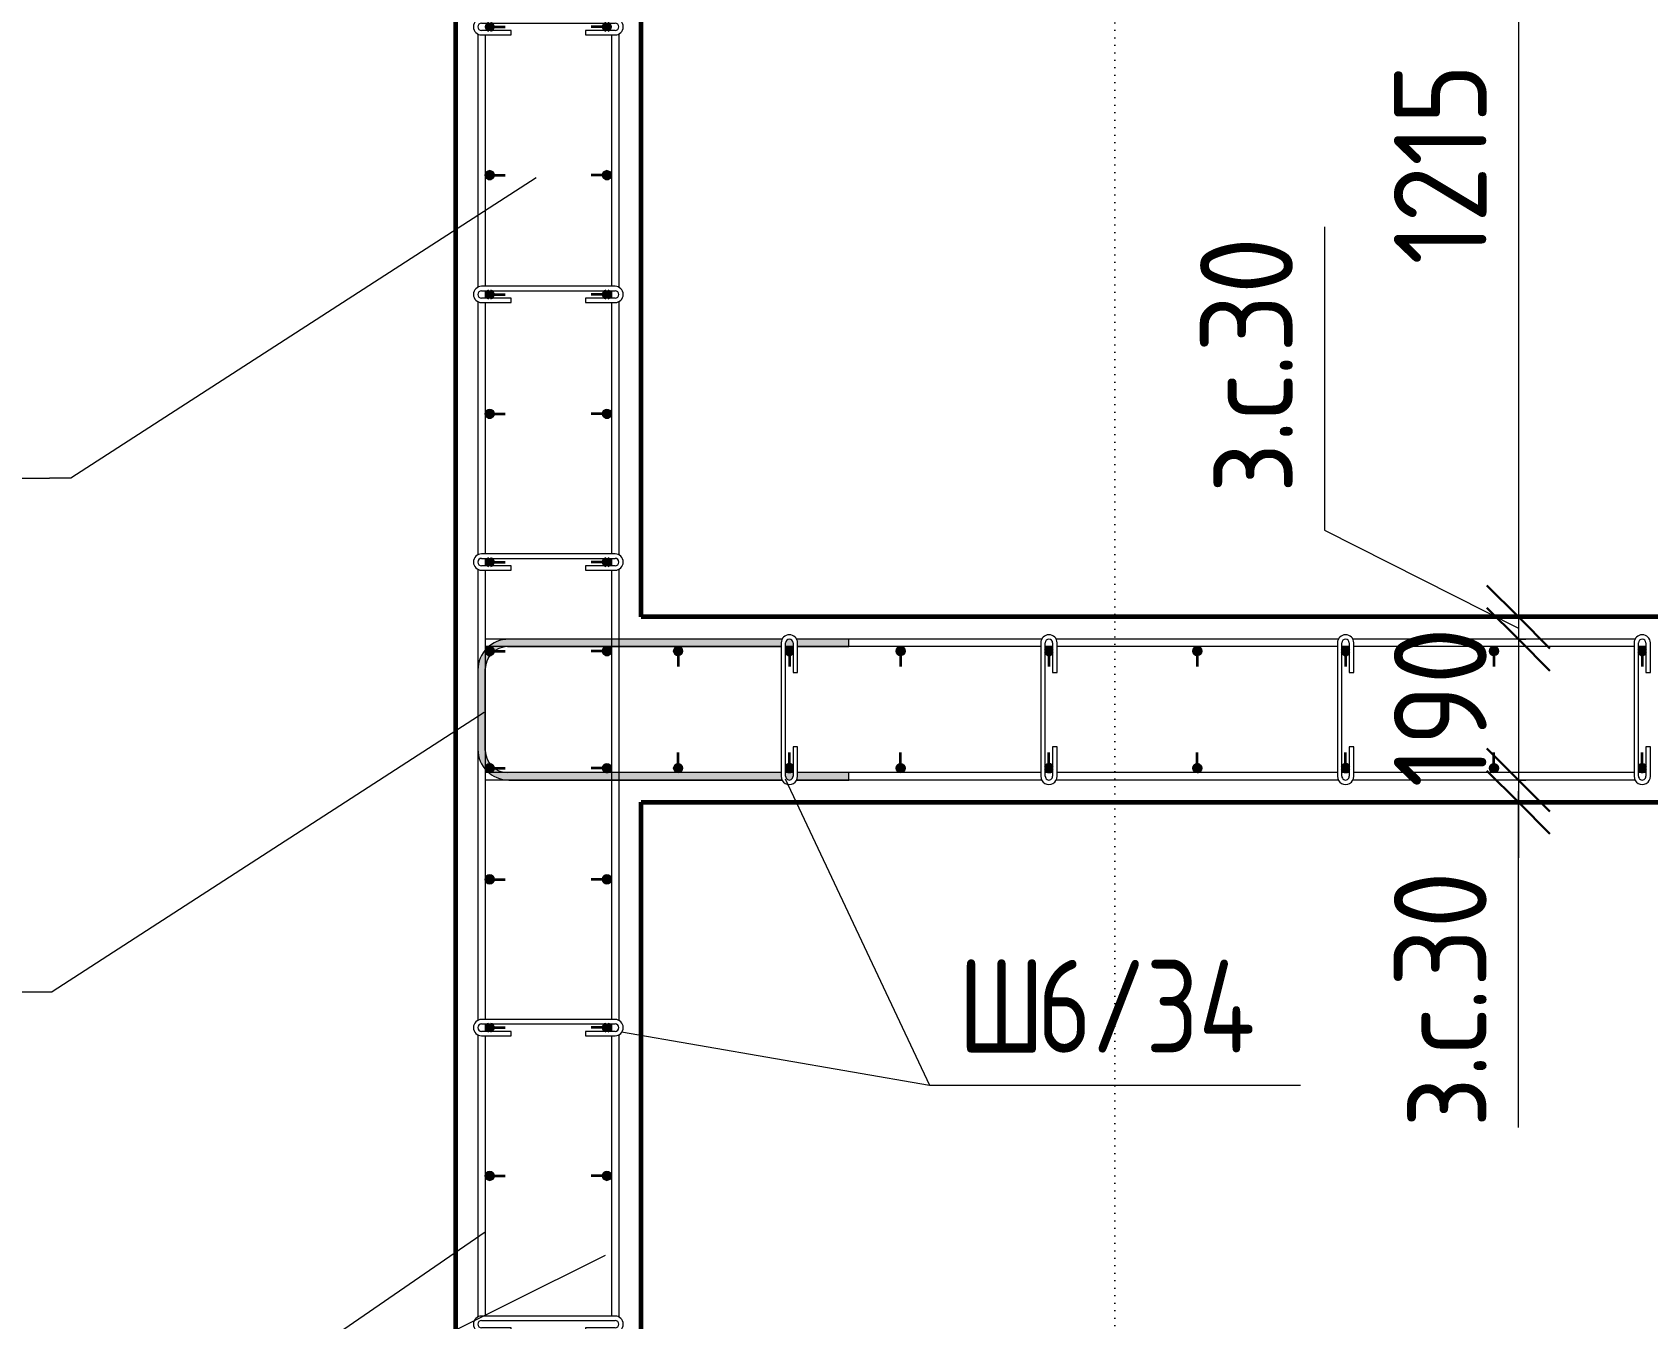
# Model space of a CAD drawing. Header units: millimetres. Extents: x 56549 to 83419, y -3049 to 32998.
# Drawn here: x 77504 to 79682, y 28983 to 30719 of the extents above; entities that cross this region are included whole.
import ezdxf

# ---------------------------------------------------------------- set-up
doc = ezdxf.new("R2010")
doc.units = ezdxf.units.MM
doc.linetypes.add('04 Пунктир 10мм', pattern=[10, 0, -10])
for name, color, linetype, lineweight in [('AA_Dim', 7, 'Continuous', 9), ('AA_Dim-50', 7, 'Continuous', 9), ('AA_Linii', 7, 'Continuous', 9), ('AA_Oformlenie', 7, 'Continuous', 9), ('AA_Razrez', 7, 'Continuous', 9), ('AA_Vinoska', 7, 'Continuous', 9), ('AF_Stena_Опалубка', 253, 'Continuous', 20), ('KR_Armatura', 7, 'Continuous', 20), ('KR_Armatura_Tonkie', 7, 'Continuous', 20), ('KR_Fundament', 7, 'Continuous', 20)]:
    doc.layers.add(name, color=color, linetype=linetype, lineweight=lineweight)
doc.styles.add('GOST Common_1', font='GOST_Common.ttf', dxfattribs={"width": 0.85, "height": 125})
doc.styles.add('ISOCPEUR_2', font='isocpeur.TTF', dxfattribs={"width": 0.9, "height": 125})
doc.dimstyles.new('00_Точн_3_знака__прозр_', dxfattribs={"dimscale": 304.8, "dimtxt": 125.344371, "dimasz": 0.278871, "dimexe": 0.246063, "dimexo": 0.164042, "dimgap": 0.016404, "dimtad": 1, "dimdec": 3, "dimrnd": 0.001, "dimdsep": 46, "dimtxsty": 'ISOCPEUR_2', "dimblk1": 'OBLIQUE', "dimblk2": 'OBLIQUE', "dimsah": 1, "dimcen": 0.09, "dimdle": 0.246063, "dimazin": 0, "dimtfac": 1, "dimtdec": 4, "dimtix": 1, "dimtmove": 0, "dimatfit": 3, "dimfxl": 1, "dimtvp": 1, "dimtolj": 1, "dimtzin": 0, "dimlwd": 18, "dimlwe": 18, "dimarcsym": 2})
doc.dimstyles.new('00_Точн_3_знака__прозр__1', dxfattribs={"dimscale": 304.8, "dimtxt": 125.344371, "dimasz": 0.278871, "dimexe": 0.246063, "dimexo": 0.164042, "dimgap": 0.016404, "dimtad": 1, "dimdec": 3, "dimrnd": 0.001, "dimdsep": 46, "dimtxsty": 'ISOCPEUR_2', "dimblk1": 'OBLIQUE', "dimblk2": 'OBLIQUE', "dimsah": 1, "dimcen": 0.09, "dimdle": 0.246063, "dimazin": 0, "dimtfac": 1, "dimtdec": 4, "dimtix": 1, "dimtmove": 1, "dimatfit": 3, "dimfxl": 1, "dimtvp": 1, "dimtolj": 1, "dimtzin": 0, "dimlwd": 18, "dimlwe": 18, "dimarcsym": 2})

# ---------------------------------------------------------------- blocks, each defined once
blk = doc.blocks.new('351_Ряд стержней П переменный шаг _НесАрм_РабПлоск_ - Тип 1-3766116-Схема армирования вертикальных конструкций входной группы в осях 18-20_Н-А_1')
at = {"layer": 'KR_Armatura_Tonkie'}
for points in [[(0, -300), (-0.8, -297), (-3.1, -295), (-9.3, -295), (-11, -297), (-11.8, -298.4), (-11.8, -300.8), (-11.2, -303), (-9.2, -305), (-2.1, -304.5), (-1, -303), (-0.2, -301.6)], [(157.8, -301.6), (157.8, -298.4), (156.2, -295.8), (154.6, -295), (148.8, -295), (146.8, -297), (146.2, -298.4), (146.2, -301.6), (146.8, -303), (148.9, -305), (155.6, -304.6), (156.2, -304.2), (157.2, -303)], [(0, -500), (-0.8, -497), (-1.8, -495.8), (-4.4, -494.2), (-7.6, -494.2), (-10.2, -495.8), (-11.8, -498.4), (-11.8, -500.8), (-11.2, -503), (-9, -505.2), (-6, -506), (-3, -505.2), (-1, -503), (-0.2, -501.6)], [(157.8, -501.6), (157.8, -498.4), (156.2, -495.8), (153.6, -494.2), (150.4, -494.2), (149, -494.8), (146.8, -497), (146.2, -498.4), (146.2, -501.6), (146.8, -503), (150.2, -505.7), (152, -506), (154.6, -505.2), (156.2, -504.2), (157.2, -503)], [(0, -700), (-0.8, -697), (-3.1, -695), (-9.3, -695), (-11, -697), (-11.8, -698.4), (-11.8, -700.8), (-11.2, -703), (-9.2, -705), (-2.7, -705), (-1, -703), (-0.2, -701.6)], [(157.8, -701.6), (157.8, -698.4), (156.2, -695.8), (154.6, -695), (148.8, -695), (146.8, -697), (146.2, -698.4), (146.2, -701.6), (146.8, -703), (148.9, -705), (155.6, -704.6), (156.2, -704.2), (157.2, -703)], [(0, -900), (-0.8, -897), (-1.8, -895.8), (-4.4, -894.2), (-7.6, -894.2), (-10.2, -895.8), (-11.8, -898.4), (-11.8, -900.8), (-11.2, -903), (-9, -905.2), (-6, -906), (-3, -905.2), (-1, -903), (-0.2, -901.6)], [(157.8, -901.6), (157.8, -898.4), (156.2, -895.8), (153.6, -894.2), (150.4, -894.2), (149, -894.8), (146.8, -897), (146.2, -898.4), (146.2, -901.6), (146.8, -903), (149, -905.2), (152, -906), (154.6, -905.2), (156.2, -904.2), (157.2, -903)], [(0, -1100), (-0.8, -1097), (-3.1, -1095), (-9.3, -1095), (-11, -1097), (-11.8, -1098.4), (-11.8, -1100.8), (-11.2, -1103), (-9.2, -1105), (-2.7, -1105), (-1, -1103), (-0.2, -1101.6)], [(157.8, -1101.6), (157.8, -1098.4), (156.2, -1095.8), (154.6, -1095), (148.8, -1095), (146.8, -1097), (146.2, -1098.4), (146.2, -1101.6), (146.8, -1103), (148.9, -1105), (155.6, -1104.6), (156.2, -1104.2), (157.2, -1103)], [(0, -1300), (-0.8, -1297), (-1.8, -1295.8), (-4.4, -1294.2), (-7.6, -1294.2), (-10.2, -1295.8), (-11.8, -1298.4), (-11.8, -1300.8), (-11.2, -1303), (-9, -1305.2), (-6, -1306), (-3, -1305.2), (-1, -1303), (-0.2, -1301.6)], [(157.8, -1301.6), (157.8, -1298.4), (156.2, -1295.8), (153.6, -1294.2), (150.4, -1294.2), (149, -1294.8), (146.8, -1297), (146.2, -1298.4), (146.2, -1301.6), (146.8, -1303), (149, -1305.2), (152, -1306), (154.6, -1305.2), (156.2, -1304.2), (157.2, -1303)], [(0, -1450), (-0.8, -1447), (-3.1, -1445), (-9.3, -1445), (-10.2, -1445.8), (-11.8, -1448.4), (-11.8, -1450.8), (-11.2, -1453), (-9.2, -1455), (-2.7, -1455), (-1, -1453), (-0.2, -1451.6)], [(157.8, -1451.6), (157.8, -1448.4), (156.2, -1445.8), (154.6, -1445), (148.8, -1445), (146.8, -1447), (146.2, -1448.4), (146.2, -1451.6), (146.8, -1453), (148.9, -1455), (155.6, -1454.6), (156.2, -1454.2), (157.2, -1453)], [(0, -1600), (-0.8, -1597), (-1.8, -1595.8), (-4.4, -1594.2), (-7.6, -1594.2), (-10.2, -1595.8), (-11.8, -1598.4), (-11.8, -1600.8), (-11.2, -1603), (-9, -1605.2), (-6, -1606), (-3, -1605.2), (-1, -1603), (-0.2, -1601.6)], [(157.8, -1601.6), (157.8, -1598.4), (156.2, -1595.8), (153.6, -1594.2), (150.4, -1594.2), (148.4, -1595.4), (146.8, -1597), (146.2, -1598.4), (146.2, -1601.6), (146.8, -1603), (149, -1605.2), (152, -1606), (154.6, -1605.2), (156.2, -1604.2), (157.2, -1603)]]:
    blk.add_hatch(color=256, dxfattribs=at).paths.add_polyline_path(points)
at = {"layer": 'KR_Armatura'}
for centre in [(-6, -500), (152, -500), (-6, -900), (152, -900), (-6, -1300), (152, -1300), (-6, -1600), (152, -1600)]:
    blk.add_circle(centre, 6, dxfattribs=at)
for centre, start, end in [((-6, -300), 105, 255), ((-6, -300), 285, 75), ((152, -300), 105, 247.8315), ((152, -300), 292.1685, 75), ((-6, -700), 105, 255), ((-6, -700), 285, 75), ((152, -700), 105, 255), ((152, -700), 285, 75), ((-6, -1100), 105, 255), ((-6, -1100), 285, 75), ((152, -1100), 105, 255), ((152, -1100), 285, 75), ((-6, -1450), 105, 255), ((-6, -1450), 285, 75), ((152, -1450), 105, 255), ((152, -1450), 285, 75)]:
    blk.add_arc(centre, 6, start, end, dxfattribs=at)
at = {"layer": 'KR_Armatura_Tonkie', "lineweight": 35}
for p, q in [((0, -300), (15, -300)), ((146, -300), (131, -300)), ((0, -500), (15, -500)), ((146, -500), (131, -500)), ((0, -700), (15, -700)), ((146, -700), (131, -700)), ((0, -900), (15, -900)), ((146, -900), (131, -900)), ((0, -1100), (15, -1100)), ((146, -1100), (131, -1100)), ((0, -1300), (15, -1300)), ((146, -1300), (131, -1300)), ((0, -1450), (15, -1450)), ((146, -1450), (131, -1450)), ((0, -1600), (15, -1600)), ((146, -1600), (131, -1600))]:
    blk.add_line(p, q, dxfattribs=at)
at = {"layer": 'KR_Armatura_Tonkie'}
for centre, start, end in [((-6, -300), 123.0857, 180), ((-6, -300), 180, 236.9143), ((-6, -300), 360, 56.9143), ((-6, -300), 303.0857, 0), ((152, -300), 123.0857, 180), ((152, -300), 180, 236.9143), ((152, -300), 0, 52.9016), ((152, -300), 307.0984, 360), ((-6, -500), 360, 180), ((-6, -500), 180, 0), ((152, -500), 0, 180), ((152, -500), 180, 360), ((-6, -700), 123.0857, 180), ((-6, -700), 360, 56.9143), ((152, -700), 123.0857, 180), ((152, -700), 0, 52.9016), ((-6, -700), 180, 236.9143), ((-6, -700), 303.0857, 0), ((152, -700), 180, 236.9143), ((152, -700), 307.0984, 360), ((-6, -900), 360, 180), ((-6, -900), 180, 0), ((152, -900), 360, 180), ((152, -900), 180, 360), ((-6, -1100), 123.0857, 180), ((-6, -1100), 180, 236.9143), ((-6, -1100), 360, 56.9143), ((-6, -1100), 303.0857, 0), ((152, -1100), 123.0857, 180), ((152, -1100), 180, 236.9143), ((152, -1100), 0, 52.9016), ((152, -1100), 307.0984, 0), ((-6, -1300), 360, 180), ((-6, -1300), 180, 0), ((152, -1300), 0, 180), ((152, -1300), 180, 360), ((-6, -1450), 123.0857, 180), ((-6, -1450), 180, 236.9143), ((-6, -1450), 360, 56.9143), ((-6, -1450), 303.0857, 0), ((152, -1450), 123.0857, 180), ((152, -1450), 180, 236.9143), ((152, -1450), 0, 52.9016), ((152, -1450), 307.0984, 0), ((-6, -1600), 360, 180), ((-6, -1600), 180, 0), ((152, -1600), 0, 180), ((152, -1600), 180, 360)]:
    blk.add_arc(centre, 6, start, end, dxfattribs=at)
blk = doc.blocks.new('351_Ряд стержней П переменный шаг _НесАрм_РабПлоск_ - Тип 1-3766189-Схема армирования вертикальных конструкций входной группы в осях 18-20_Н-А_1')
at = {"layer": 'KR_Armatura_Tonkie'}
for points in [[(-6, 706), (-9, 705.2), (-10.6, 703.6), (-11.8, 701.6), (-11.8, 699.2), (-11.2, 697), (-9, 694.8), (-6, 694), (-3, 694.8), (-1, 697), (-0.2, 698.4), (0, 700), (-1.3, 703.6), (-1.8, 704.2), (-4.4, 705.8)], [(152, 706), (149, 705.2), (146.8, 703), (146.2, 701.6), (146.2, 698.4), (146.8, 697), (149, 694.8), (152, 694), (154.6, 694.8), (156.2, 695.8), (157.8, 698.4), (157.8, 701.6), (156.2, 704.2), (153.6, 705.8)], [(-6, 548), (-9, 547.2), (-11, 545), (-11.8, 543.6), (-11.8, 541.2), (-11.2, 539), (-9, 536.8), (-6, 536), (-3, 536.8), (-1, 539), (-0.2, 540.4), (0, 542), (-0.8, 545), (-1.8, 546.2), (-4.4, 547.8)], [(152, 548), (149, 547.2), (146.5, 544.2), (146.2, 543.6), (146.2, 540.4), (146.8, 539), (149, 536.8), (152, 536), (154.6, 536.8), (156.2, 537.8), (157.8, 540.4), (157.5, 544.2), (156.2, 546.2), (153.6, 547.8)], [(-7.1, 427), (-9.3, 427), (-10.2, 426.2), (-11.8, 423.6), (-11.8, 421.2), (-11.2, 419), (-8.8, 417), (-2.7, 417), (-1, 419), (-0.2, 420.4), (0, 422), (-0.8, 425), (-3.1, 427), (-5.6, 427)], [(148.8, 427), (146.7, 424.6), (146.2, 423.6), (146.2, 420.4), (146.8, 419), (148.9, 417), (154.9, 417), (156.2, 417.8), (157.8, 420.4), (157.3, 424.6), (156.2, 426.2), (154.6, 427), (149.4, 427)], [(-6, 228), (-9, 227.2), (-10.7, 225.4), (-11.8, 223.6), (-11.8, 221.2), (-11.2, 219), (-9, 216.8), (-6, 216), (-3, 216.8), (-1, 219), (-0.2, 220.4), (0, 222), (-1.1, 225.4), (-1.8, 226.2), (-4.4, 227.8)], [(152, 228), (149, 227.2), (146.8, 225), (146.2, 223.6), (146.2, 220.4), (146.8, 219), (149, 216.8), (152, 216), (154.6, 216.8), (156.2, 217.8), (157.8, 220.4), (157.8, 223.6), (156.2, 226.2), (153.6, 227.8)], [(-3.1, 66), (-9.3, 66), (-10.2, 65.2), (-11.8, 62.6), (-11.8, 60.2), (-11.2, 58), (-9.2, 56), (-2.7, 56), (-1, 58), (-0.2, 59.4), (0, 61), (-0.8, 64), (-3, 66)], [(154.9, 66), (148.8, 66), (146.8, 64), (146.2, 62.6), (146.2, 59.4), (146.8, 58), (148.9, 56), (154.9, 56), (156.2, 56.8), (157.8, 59.4), (157.8, 62.6), (156.2, 65.2), (155, 66)], [(-6, -94), (-9, -94.8), (-11, -97), (-11.8, -98.4), (-11.8, -100.8), (-11.2, -103), (-9, -105.2), (-6, -106), (-3, -105.2), (-1, -103), (-0.2, -101.6), (0, -100), (-0.8, -97), (-1.8, -95.8), (-4.4, -94.2)], [(152, -94), (149, -94.8), (146.8, -97), (146.2, -98.4), (146.2, -101.6), (146.8, -103), (149, -105.2), (152, -106), (154.6, -105.2), (156.2, -104.2), (157.8, -101.6), (157.8, -98.4), (156.2, -95.8), (153.6, -94.2)], [(-7.1, -295), (-9.3, -295), (-11, -297), (-11.8, -298.4), (-11.8, -300.8), (-11.2, -303), (-9.2, -305), (-2.7, -305), (-1, -303), (-0.2, -301.6), (0, -300), (-0.8, -297), (-3.1, -295), (-6, -295)], [(154.6, -295), (148.8, -295), (146.8, -297), (146.2, -298.4), (146.2, -301.6), (146.8, -303), (148.9, -305), (154.9, -305), (156.2, -304.2), (157.8, -301.6), (157.8, -298.4), (156.2, -295.8), (154.9, -295)], [(-6, -494), (-9, -494.8), (-11, -497), (-11.8, -498.4), (-11.8, -500.8), (-11.2, -503), (-9, -505.2), (-6, -506), (-3, -505.2), (-1, -503), (-0.2, -501.6), (0, -500), (-0.8, -497), (-1.8, -495.8), (-4.4, -494.2)], [(152, -494), (149, -494.8), (146.8, -497), (146.2, -498.4), (146.2, -501.6), (146.8, -503), (149, -505.2), (152, -506), (154.6, -505.2), (156.2, -504.2), (157.8, -501.6), (157.8, -498.4), (156.2, -495.8), (153.6, -494.2)], [(-7.1, -695), (-9.3, -695), (-11, -697), (-11.8, -698.4), (-11.8, -700.8), (-11.2, -703), (-9.2, -705), (-2.7, -705), (-1, -703), (-0.2, -701.6), (0, -700), (-0.8, -697), (-3.1, -695), (-6, -695)], [(154.6, -695), (148.8, -695), (146.8, -697), (146.2, -698.4), (146.2, -701.6), (146.8, -703), (148.9, -705), (154.9, -705), (156.2, -704.2), (157.8, -701.6), (157.8, -698.4), (156.2, -695.8), (154.9, -695)]]:
    blk.add_hatch(color=256, dxfattribs=at).paths.add_polyline_path(points)
at = {"layer": 'KR_Armatura'}
for centre in [(-6, 700), (152, 700), (-6, 542), (152, 542), (-6, 222), (152, 222), (-6, -100), (152, -100), (-6, -500), (152, -500)]:
    blk.add_circle(centre, 6, dxfattribs=at)
for centre, start, end in [((-6, 422), 105, 255), ((-6, 422), 285, 75), ((152, 422), 105, 255), ((152, 422), 285, 75), ((-6, 61), 105.3526, 255), ((-6, 61), 285, 74.6474), ((152, 61), 105.3526, 255), ((152, 61), 285, 74.6474), ((-6, -300), 105, 255), ((-6, -300), 285, 75), ((152, -300), 105, 255), ((152, -300), 285, 75), ((-6, -700), 105, 255), ((-6, -700), 285, 75), ((152, -700), 105, 255), ((152, -700), 285, 75)]:
    blk.add_arc(centre, 6, start, end, dxfattribs=at)
at = {"layer": 'KR_Armatura_Tonkie', "lineweight": 35}
for p, q in [((0, 700), (15, 700)), ((146, 700), (131, 700)), ((0, 542), (15, 542)), ((146, 542), (131, 542)), ((0, 422), (15, 422)), ((146, 422), (131, 422)), ((0, 222), (15, 222)), ((146, 222), (131, 222)), ((0, 61), (15, 61)), ((146, 61), (131, 61)), ((0, -100), (15, -100)), ((146, -100), (131, -100)), ((0, -300), (15, -300)), ((146, -300), (131, -300)), ((0, -500), (15, -500)), ((146, -500), (131, -500)), ((0, -700), (15, -700)), ((146, -700), (131, -700))]:
    blk.add_line(p, q, dxfattribs=at)
at = {"layer": 'KR_Armatura_Tonkie'}
for centre, start, end in [((-6, 700), 360, 180), ((-6, 700), 180, 0), ((152, 700), 0, 180), ((152, 700), 180, 360), ((-6, 542), 360, 180), ((152, 542), 360, 180), ((-6, 542), 180, 0), ((152, 542), 180, 360), ((-6, 422), 123.0857, 180), ((-6, 422), 180, 236.9143), ((-6, 422), 360, 56.9143), ((-6, 422), 303.0857, 0), ((152, 422), 123.0857, 180), ((152, 422), 180, 236.9143), ((152, 422), 0, 56.9143), ((152, 422), 303.0857, 360), ((-6, 222), 360, 180), ((-6, 222), 180, 360), ((152, 222), 360, 180), ((152, 222), 180, 360), ((-6, 61), 123.4555, 180), ((-6, 61), 360, 56.5445), ((152, 61), 123.4555, 180), ((152, 61), 360, 56.5445), ((-6, 61), 180, 236.9143), ((-6, 61), 303.0857, 360), ((152, 61), 180, 236.9143), ((152, 61), 303.0857, 360), ((-6, -100), 360, 180), ((-6, -100), 180, 360), ((152, -100), 360, 180), ((152, -100), 180, 360), ((-6, -300), 123.0857, 180), ((-6, -300), 180, 236.9143), ((-6, -300), 360, 56.9143), ((-6, -300), 303.0857, 0), ((152, -300), 123.0857, 180), ((152, -300), 180, 236.9143), ((152, -300), 0, 56.9143), ((152, -300), 303.0857, 360), ((-6, -500), 360, 180), ((-6, -500), 180, 0), ((152, -500), 0, 180), ((152, -500), 180, 360), ((-6, -700), 123.0857, 180), ((-6, -700), 360, 56.9143), ((152, -700), 123.0857, 180), ((152, -700), 360, 56.9143), ((-6, -700), 180, 236.9143), ((-6, -700), 303.0857, 0), ((152, -700), 180, 236.9143), ((152, -700), 303.0857, 360)]:
    blk.add_arc(centre, 6, start, end, dxfattribs=at)
blk = doc.blocks.new('351_Ряд стержней П переменный шаг _НесАрм_РабПлоск_ - Тип 1-3766031-Схема армирования вертикальных конструкций входной группы в осях 18-20_Н-А_1')
at = {"layer": 'KR_Armatura_Tonkie'}
for points in [[(-6, 932), (-3, 932.8), (-1, 935), (-0.2, 936.4), (0, 938), (-0.8, 941), (-1.8, 942.2), (-4.4, 943.8), (-7.6, 943.8), (-10.2, 942.2), (-11.8, 939.6), (-11.8, 937.2), (-11.2, 935), (-9, 932.8), (-7.6, 932.4)], [(152, 932), (154.6, 932.8), (156.2, 933.8), (157.8, 936.4), (157.8, 939.6), (156.2, 942.2), (153.6, 943.8), (150.4, 943.8), (149, 943.2), (146.8, 941), (146.2, 939.6), (146.2, 936.4), (146.8, 935), (149, 932.8), (150.4, 932.2)], [(-2.7, 733), (-1, 735), (-0.2, 736.4), (0, 738), (-0.8, 741), (-3.1, 743), (-9.3, 743), (-11, 741), (-11.8, 739.6), (-11.8, 737.2), (-11.2, 735), (-9.2, 733), (-3.7, 733)], [(154.4, 733), (154.9, 733), (156.2, 733.8), (157.8, 736.4), (157.8, 739.6), (156.1, 742.3), (154.6, 743), (148.8, 743), (146.8, 741), (146.2, 739.6), (146.2, 736.4), (146.8, 735), (148.9, 733), (153.4, 733)], [(-6, 532), (-3, 532.8), (-1, 535), (-0.2, 536.4), (0, 538), (-0.8, 541), (-1.8, 542.2), (-4.4, 543.8), (-7.6, 543.8), (-10.2, 542.2), (-11.8, 539.6), (-11.8, 537.2), (-11.2, 535), (-9, 532.8), (-7.6, 532.4)], [(152, 532), (154.6, 532.8), (156.2, 533.8), (157.8, 536.4), (157.8, 539.6), (156.2, 542.2), (153.6, 543.8), (150.4, 543.8), (149, 543.2), (146.8, 541), (146.2, 539.6), (146.2, 536.4), (146.8, 535), (149, 532.8), (150.4, 532.2)]]:
    blk.add_hatch(color=256, dxfattribs=at).paths.add_polyline_path(points)
at = {"layer": 'KR_Armatura'}
for centre in [(-6, 938), (152, 938), (-6, 538), (152, 538)]:
    blk.add_circle(centre, 6, dxfattribs=at)
for centre, start, end in [((-6, 738), 105, 255), ((-6, 738), 285, 75), ((152, 738), 105, 255), ((152, 738), 285, 75)]:
    blk.add_arc(centre, 6, start, end, dxfattribs=at)
at = {"layer": 'KR_Armatura_Tonkie', "lineweight": 35}
for p, q in [((0, 938), (15, 938)), ((146, 938), (131, 938)), ((0, 738), (15, 738)), ((146, 738), (131, 738)), ((0, 538), (15, 538)), ((146, 538), (131, 538))]:
    blk.add_line(p, q, dxfattribs=at)
at = {"layer": 'KR_Armatura_Tonkie'}
for centre, start, end in [((-6, 938), 360, 180), ((-6, 938), 180, 0), ((152, 938), 0, 180), ((152, 938), 180, 360), ((-6, 738), 123.0857, 180), ((-6, 738), 360, 56.9143), ((152, 738), 123.0857, 180), ((152, 738), 0, 56.9143), ((-6, 738), 180, 236.9143), ((-6, 738), 303.0857, 0), ((152, 738), 180, 236.9143), ((152, 738), 303.0857, 360), ((-6, 538), 360, 180), ((-6, 538), 180, 0), ((152, 538), 0, 180), ((152, 538), 180, 360)]:
    blk.add_arc(centre, 6, start, end, dxfattribs=at)
blk = doc.blocks.new('079_Шпилька _ЭлУзла_ - d6 А240-3740167-Схема армирования вертикальных конструкций входной группы в осях 18-20_Н-А_1')
at = {"layer": 'AA_Oformlenie'}
for p, q in [((40, 11), (0, 11)), ((0, 5), (40, 5)), ((40, 5), (40, 11)), ((180, 11), (140, 11)), ((140, 11), (140, 5)), ((140, 5), (180, 5)), ((180, -5), (0, -5)), ((0, -11), (180, -11))]:
    blk.add_line(p, q, dxfattribs=at)
for centre, radius, start, end in [((0, 0), 11, 90, 270), ((0, 0), 5, 90, 270), ((180, 0), 11, 270, 90), ((180, 0), 5, 270, 90)]:
    blk.add_arc(centre, radius, start, end, dxfattribs=at)
blk = doc.blocks.new('079_Шпилька _ЭлУзла_ - d6 А240-V15-Схема армирования вертикальных конструкций входной группы в осях 18-20_Н-А_1')
at = {"layer": 'AA_Oformlenie'}
for p, q in [((40, 11), (0, 11)), ((0, 5), (40, 5)), ((40, 5), (40, 11)), ((180, 11), (140, 11)), ((140, 11), (140, 5)), ((140, 5), (180, 5)), ((180, -5), (0, -5)), ((0, -11), (180, -11))]:
    blk.add_line(p, q, dxfattribs=at)
for centre, radius, start, end in [((0, 0), 11, 90, 270), ((0, 0), 5, 90, 270), ((180, 0), 11, 270, 90), ((180, 0), 5, 270, 90)]:
    blk.add_arc(centre, radius, start, end, dxfattribs=at)
blk = doc.blocks.new('079_Шпилька _ЭлУзла_ - d6 А240-V18-Схема армирования вертикальных конструкций входной группы в осях 18-20_Н-А_1')
at = {"layer": 'AA_Oformlenie'}
for p, q in [((40, 11), (0, 11)), ((0, 5), (40, 5)), ((40, 5), (40, 11)), ((180, 11), (140, 11)), ((140, 11), (140, 5)), ((140, 5), (180, 5)), ((180, -5), (0, -5)), ((0, -11), (180, -11))]:
    blk.add_line(p, q, dxfattribs=at)
for centre, radius, start, end in [((0, 0), 11, 90, 270), ((0, 0), 5, 90, 270), ((180, 0), 11, 270, 90), ((180, 0), 5, 270, 90)]:
    blk.add_arc(centre, radius, start, end, dxfattribs=at)
blk = doc.blocks.new('079_Шпилька _ЭлУзла_ - d6 А240-V19-Схема армирования вертикальных конструкций входной группы в осях 18-20_Н-А_1')
at = {"layer": 'AA_Oformlenie'}
for p, q in [((40, 11), (0, 11)), ((0, 5), (40, 5)), ((40, 5), (40, 11)), ((180, 11), (140, 11)), ((140, 11), (140, 5)), ((140, 5), (180, 5)), ((180, -5), (0, -5)), ((0, -11), (180, -11))]:
    blk.add_line(p, q, dxfattribs=at)
for centre, radius, start, end in [((0, 0), 11, 90, 270), ((0, 0), 5, 90, 270), ((180, 0), 11, 270, 90), ((180, 0), 5, 270, 90)]:
    blk.add_arc(centre, radius, start, end, dxfattribs=at)
blk = doc.blocks.new('010_Текст с выноской - Текст 2 строки-3030202-Схема армирования вертикальных конструкций входной группы в осях 18-20_Н-А_1')
at = {"layer": 'AA_Vinoska'}
blk.add_line((-10, 0), (10, 0), dxfattribs=at)
blk = doc.blocks.new('042_М_Арматуры - Диам длина поз _ Шаг-2260295-Схема армирования вертикальных конструкций входной группы в осях 18-20_Н-А_1')
at = {"layer": 'AA_Vinoska'}
blk.add_line((-7, 0), (7, 0), dxfattribs=at)
blk = doc.blocks.new('DIMBLOCK82-Схема армирования вертикальных конструкций входной группы в осях 18-20_Н-А_1')
at = {"layer": 'AA_Dim-50', "lineweight": 18}
for p, q in [((79507.9, 31220), (79507.9, 29930)), ((79518, 31145), (79432.9, 31145)), ((79507.9, 31145), (79518, 31145)), ((79518, 29930), (79432.9, 29930)), ((79507.9, 29930), (79518, 29930))]:
    blk.add_line(p, q, dxfattribs=at)
at = {"layer": 'AA_Dim-50', "lineweight": 30}
for p, q in [((79507.9, 31145), (79465.4, 31187.5)), ((79507.9, 31145), (79550.4, 31102.5)), ((79507.9, 29930), (79465.4, 29972.5)), ((79507.9, 29930), (79550.4, 29887.5))]:
    blk.add_line(p, q, dxfattribs=at)
at = {"layer": 'AA_Dim-50', "color": 0, "lineweight": 18, "insert": (79340, 30405.1), "char_height": 125, "width": 317.854, "attachment_point": 1, "rotation": 90, "line_spacing_factor": 1.135194, "style": 'ISOCPEUR_2'}
blk.add_mtext('1215', dxfattribs=at)
blk = doc.blocks.new('_Oblique')
at = {"color": 0, "linetype": 'ByBlock', "lineweight": -2}
blk.add_line((-0.5, -0.5), (0.5, 0.5), dxfattribs=at)
blk = doc.blocks.new('DIMBLOCK83-Схема армирования вертикальных конструкций входной группы в осях 18-20_Н-А_1')
at = {"layer": 'AA_Dim-50', "lineweight": 18}
for p, q in [((79246.5, 30456.4), (79246.5, 30046.9)), ((79246.5, 30046.9), (79507.9, 29915)), ((79518, 29930), (79432.9, 29930)), ((79507.9, 29930), (79507.9, 29900)), ((79507.9, 29930), (79518, 29930)), ((79518, 29900), (79432.9, 29900)), ((79507.9, 29900), (79518, 29900))]:
    blk.add_line(p, q, dxfattribs=at)
at = {"layer": 'AA_Dim-50', "lineweight": 30}
for p, q in [((79507.9, 29930), (79465.4, 29972.5)), ((79507.9, 29900), (79465.4, 29942.5)), ((79507.9, 29930), (79550.4, 29887.5)), ((79507.9, 29900), (79550.4, 29857.5))]:
    blk.add_line(p, q, dxfattribs=at)
at = {"layer": 'AA_Dim-50', "color": 0, "lineweight": 18, "insert": (79078.7, 30096.9), "char_height": 125, "width": 431.374, "attachment_point": 1, "rotation": 90, "line_spacing_factor": 1.135194, "style": 'ISOCPEUR_2'}
blk.add_mtext('з.с.30', dxfattribs=at)
blk = doc.blocks.new('DIMBLOCK84-Схема армирования вертикальных конструкций входной группы в осях 18-20_Н-А_1')
at = {"layer": 'AA_Dim-50', "lineweight": 30}
for p, q in [((79507.9, 29900), (79465.4, 29942.5)), ((79507.9, 29900), (79550.4, 29857.5)), ((79507.9, 29710), (79465.4, 29752.5)), ((79507.9, 29710), (79550.4, 29667.5))]:
    blk.add_line(p, q, dxfattribs=at)
at = {"layer": 'AA_Dim-50', "lineweight": 18}
for p, q in [((79518, 29900), (79432.9, 29900)), ((79507.9, 29900), (79507.9, 29710)), ((79507.9, 29900), (79518, 29900)), ((79518, 29710), (79432.9, 29710)), ((79507.9, 29710), (79518, 29710))]:
    blk.add_line(p, q, dxfattribs=at)
at = {"layer": 'AA_Dim-50', "color": 0, "lineweight": 18, "insert": (79340, 29699.8), "char_height": 125, "width": 252.581, "attachment_point": 1, "rotation": 90, "line_spacing_factor": 1.135194, "style": 'ISOCPEUR_2'}
blk.add_mtext('190', dxfattribs=at)
blk = doc.blocks.new('DIMBLOCK85-Схема армирования вертикальных конструкций входной группы в осях 18-20_Н-А_1')
at = {"layer": 'AA_Dim-50', "lineweight": 30}
for p, q in [((79507.9, 29710), (79465.4, 29752.5)), ((79507.9, 29680), (79465.4, 29722.5)), ((79507.9, 29710), (79550.4, 29667.5)), ((79507.9, 29680), (79550.4, 29637.5))]:
    blk.add_line(p, q, dxfattribs=at)
at = {"layer": 'AA_Dim-50', "lineweight": 18}
for p, q in [((79518, 29710), (79432.9, 29710)), ((79507.9, 29710), (79507.9, 29605)), ((79507.9, 29710), (79518, 29710)), ((79507.9, 29650.8), (79507.9, 29695)), ((79518, 29680), (79432.9, 29680)), ((79507.9, 29680), (79518, 29680)), ((79507.9, 29241.3), (79507.9, 29650.8))]:
    blk.add_line(p, q, dxfattribs=at)
at = {"layer": 'AA_Dim-50', "color": 0, "lineweight": 18, "insert": (79340, 29241.3), "char_height": 125, "width": 431.374, "attachment_point": 1, "rotation": 90, "line_spacing_factor": 1.135194, "style": 'ISOCPEUR_2'}
blk.add_mtext('з.с.30', dxfattribs=at)
blk = doc.blocks.new('010_Текст с выноской - Текст 2 строки-3745985-Схема армирования вертикальных конструкций входной группы в осях 18-20_Н-А_1')
at = {"layer": 'AA_Vinoska'}
blk.add_line((-5, 0), (5, 0), dxfattribs=at)

msp = doc.modelspace()

# ---------------------------------------------------------------- hatches: boundary and pattern name
at = {"layer": 'AA_Oformlenie'}
h = msp.add_hatch(color=250, dxfattribs=at)
h.paths.add_polyline_path([(78320.9013, 29710), (78515.1049, 29710), (78514.0086, 29713.7059), (78513.8383, 29718.0149), (78513.5719, 29720), (78144.7548, 29720.011), (78135.6582, 29721.6085), (78129.8383, 29724.0192), (78126.6338, 29726.4781), (78126.2429, 29723.5032), (78125.2136, 29722.1791), (78123.8383, 29720.8038), (78120.8383, 29720), (78119.8573, 29720), (78126.0344, 29715.4032), (78137.0737, 29711.2305), (78146.4205, 29710), (78312.3989, 29710)])
h.paths.add_polyline_path([(78535.4635, 29710), (78604.8383, 29710), (78604.8383, 29720), (78535.8383, 29720), (78535.4635, 29712.153), (78534.5717, 29710)])
h.paths.add_polyline_path([(78524.8383, 29710), (78527.6853, 29710.9361), (78529.1684, 29712.5), (78529.8383, 29715), (78529.8383, 29720), (78519.8383, 29720), (78520.0086, 29713.7059), (78521.3027, 29711.4645), (78523.5442, 29710.1704)])
h.paths.add_polyline_path([(78115.0427, 29724.7526), (78115.0427, 29727.5529), (78116.5956, 29730.2426), (78119.2854, 29731.7956), (78120.8383, 29732.4186), (78118.8575, 29735), (78115.8471, 29742.3373), (78114.8383, 29751.5822), (78115.087, 29861.8895), (78116.3788, 29869.0159), (78119.7774, 29876.1988), (78120.8383, 29878), (78118.3352, 29878.753), (78116.5956, 29879.7574), (78115.0427, 29882.4471), (78115.0427, 29885.098), (78110.4389, 29879.0982), (78106.2627, 29869.0159), (78104.8383, 29858.1963), (78105.0466, 29750), (78106.2551, 29740.8199), (78111.226, 29729.7267), (78113.7129, 29726.4857)])
h.paths.add_polyline_path([(78126.6338, 29883.5219), (78129.8383, 29885.9808), (78137.0737, 29888.9778), (78146.642, 29890), (78513.8383, 29890), (78514.2131, 29897.847), (78515.1049, 29900), (78144.7548, 29899.7516), (78135.8224, 29898.5756), (78125.1227, 29893.9256), (78120.8383, 29890), (78123.8383, 29889.1962), (78126.4566, 29885.9808), (78126.6338, 29885.5529)])
h.paths.add_polyline_path([(78519.8383, 29890), (78529.8383, 29890), (78529.6679, 29896.2941), (78528.3738, 29898.5355), (78526.1324, 29899.8296), (78523.5442, 29899.8296), (78521.3027, 29898.5355), (78520.0086, 29896.2941), (78519.8383, 29891.8551)])
h.paths.add_polyline_path([(78604.8383, 29890), (78604.8383, 29900), (78534.5717, 29900), (78535.6679, 29896.2941), (78535.8383, 29891.5059), (78535.8383, 29890), (78597.3939, 29890)])

# ---------------------------------------------------------------- linework, layer by layer
at = {"layer": 'AA_Linii'}
for p, q in [((78144.8383, 29890), (78513.5719, 29890)), ((78515.1049, 29900), (78146.642, 29900)), ((78519.8383, 29890), (78529.8383, 29890)), ((78604.8383, 29900), (78534.5717, 29900)), ((78535.8383, 29890), (78604.8383, 29890)), ((78604.8383, 29890), (78604.8383, 29900)), ((78104.8383, 29858.1963), (78104.8383, 29751.5822)), ((78114.8383, 29750), (78114.8383, 29860)), ((78513.5719, 29720), (78144.8383, 29720)), ((78146.4205, 29710), (78515.1049, 29710)), ((78529.8383, 29720), (78519.8383, 29720)), ((78534.5717, 29710), (78604.8383, 29710)), ((78604.8383, 29720), (78535.8383, 29720)), ((78604.8383, 29710), (78604.8383, 29720))]:
    msp.add_line(p, q, dxfattribs=at)
for centre, radius, start, end in [((78146.642, 29858.1963), 41.8037, 90, 180), ((78144.8383, 29860), 30, 90, 180), ((78146.4205, 29751.5822), 41.5822, 180, 270), ((78144.8383, 29750), 30, 180, 270)]:
    msp.add_arc(centre, radius, start, end, dxfattribs=at)
at = {"layer": 'AA_Razrez', "linetype": '04 Пунктир 10мм'}
msp.add_line((78963.8743, 32933.3394), (78963.8743, 26062.7917), dxfattribs=at)
at = {"layer": 'AA_Vinoska'}
for p, q in [((78183.4012, 30522.1024), (77555.9842, 30117.3173)), ((77555.9842, 30117.3173), (77527.0709, 30117.3173)), ((78113.4496, 29801.3038), (77530.9059, 29424.3281)), ((78519.1691, 29711.4241), (78713.8743, 29298.248)), ((78298.5938, 29370.3381), (78713.8743, 29298.248)), ((78114.7801, 29100.2226), (77527.0709, 28695.6673)), ((78276.4693, 29068.5513), (77527.0709, 28695.6673))]:
    msp.add_line(p, q, dxfattribs=at)
at = {"layer": 'AF_Stena_Опалубка', "lineweight": 60}
for p, q in [((78074.8383, 31585), (78074.8383, 27650)), ((78324.8383, 29930), (78324.8383, 31285)), ((81624.8383, 29930), (78324.8383, 29930)), ((78324.8383, 27650), (78324.8383, 29680)), ((78324.8383, 29680), (81624.8383, 29680))]:
    msp.add_line(p, q, dxfattribs=at)
at = {"layer": 'KR_Armatura_Tonkie'}
for p, q in [((78104.8383, 30716.2666), (78104.8383, 30374.7334)), ((78114.8383, 30715), (78114.8383, 30376)), ((78284.8383, 30715), (78284.8383, 30376)), ((78294.8383, 30716.2666), (78294.8383, 30374.7334)), ((78114.8383, 30370), (78114.8383, 30360.0235)), ((78284.8383, 30370), (78284.8383, 30360.0235)), ((78104.8383, 30355.2666), (78104.8383, 30013.7334)), ((78114.8383, 30354), (78114.8383, 30015)), ((78284.8383, 30354), (78284.8383, 30015)), ((78294.8383, 30355.2666), (78294.8383, 30013.7334)), ((78104.8383, 29994.2666), (78104.8383, 29385.7334)), ((78114.8383, 30009), (78114.8383, 29999)), ((78114.8383, 29993), (78114.8383, 29387)), ((78284.8383, 30009), (78284.8383, 29999)), ((78284.8383, 29993), (78284.8383, 29387)), ((78294.8383, 29994.2666), (78294.8383, 29385.7334)), ((78515.1049, 29900), (78114.8383, 29900)), ((78114.8383, 29900), (78114.8383, 29890)), ((78513.5719, 29890), (78114.8383, 29890)), ((78529.8383, 29890), (78519.8383, 29890)), ((78865.1049, 29900), (78534.5717, 29900)), ((78863.8383, 29890), (78535.8383, 29890)), ((78879.8383, 29890), (78869.8383, 29890)), ((79265.1049, 29900), (78884.5717, 29900)), ((79263.8383, 29890), (78885.8383, 29890)), ((79279.8383, 29890), (79269.8383, 29890)), ((79665.1049, 29900), (79284.5717, 29900)), ((79663.8383, 29890), (79285.8383, 29890)), ((79679.8383, 29890), (79669.8383, 29890)), ((78513.5719, 29720), (78114.8383, 29720)), ((78114.8383, 29720), (78114.8383, 29710)), ((78515.1049, 29710), (78114.8383, 29710)), ((78529.8383, 29720), (78519.8383, 29720)), ((78865.1049, 29710), (78534.5717, 29710)), ((78863.8383, 29720), (78535.8383, 29720)), ((78879.8383, 29720), (78869.8383, 29720)), ((79265.1049, 29710), (78884.5717, 29710)), ((79263.8383, 29720), (78885.8383, 29720)), ((79279.8383, 29720), (79269.8383, 29720)), ((79665.1049, 29710), (79284.5717, 29710)), ((79663.8383, 29720), (79285.8383, 29720)), ((79679.8383, 29720), (79669.8383, 29720)), ((78104.8383, 29366.2666), (78104.8383, 28985.7334)), ((78114.8383, 29381), (78114.8383, 29371)), ((78114.8383, 29365), (78114.8383, 28987)), ((78284.8383, 29381), (78284.8383, 29371)), ((78284.8383, 29365), (78284.8383, 28987)), ((78294.8383, 29366.2666), (78294.8383, 28985.7334))]:
    msp.add_line(p, q, dxfattribs=at)
at = {"layer": 'KR_Fundament'}
for p, q in [((78074.8383, 27650.1744), (78074.8383, 31585)), ((78074.8383, 31585), (78074.8383, 27650.1744))]:
    msp.add_line(p, q, dxfattribs=at)

# ---------------------------------------------------------------- block references
at = {"layer": 'AA_Oformlenie'}
for name, p, rotation in [('079_Шпилька _ЭлУзла_ - d6 А240-3740167-Схема армирования вертикальных конструкций входной группы в осях 18-20_Н-А_1', (78289.8383, 30726), 180), ('079_Шпилька _ЭлУзла_ - d6 А240-3740167-Схема армирования вертикальных конструкций входной группы в осях 18-20_Н-А_1', (78289.8383, 30365), 180), ('079_Шпилька _ЭлУзла_ - d6 А240-V15-Схема армирования вертикальных конструкций входной группы в осях 18-20_Н-А_1', (78289.8383, 30004), 180), ('079_Шпилька _ЭлУзла_ - d6 А240-V19-Схема армирования вертикальных конструкций входной группы в осях 18-20_Н-А_1', (78524.8383, 29895), 269.9999999999997), ('079_Шпилька _ЭлУзла_ - d6 А240-V18-Схема армирования вертикальных конструкций входной группы в осях 18-20_Н-А_1', (78874.8383, 29895), 269.9999999999997), ('079_Шпилька _ЭлУзла_ - d6 А240-V18-Схема армирования вертикальных конструкций входной группы в осях 18-20_Н-А_1', (79274.8383, 29895), 269.9999999999997), ('079_Шпилька _ЭлУзла_ - d6 А240-V18-Схема армирования вертикальных конструкций входной группы в осях 18-20_Н-А_1', (79674.8383, 29895), 269.9999999999997), ('079_Шпилька _ЭлУзла_ - d6 А240-3740167-Схема армирования вертикальных конструкций входной группы в осях 18-20_Н-А_1', (78289.8383, 29376), 180), ('079_Шпилька _ЭлУзла_ - d6 А240-3740167-Схема армирования вертикальных конструкций входной группы в осях 18-20_Н-А_1', (78289.8383, 28976), 180)]:
    msp.add_blockref(name, p, dxfattribs=dict(at, rotation=rotation))
at = {"layer": 'AA_Vinoska'}
for name, p, xscale, yscale, zscale in [('042_М_Арматуры - Диам длина поз _ Шаг-2260295-Схема армирования вертикальных конструкций входной группы в осях 18-20_Н-А_1', (77177.0709, 30117.3173), 49.99999999999998, 49.99999999999998, 49.99999999999998), ('010_Текст с выноской - Текст 2 строки-3030202-Схема армирования вертикальных конструкций входной группы в осях 18-20_Н-А_1', (77030.9059, 29424.3281), 50, 50, 50), ('010_Текст с выноской - Текст 2 строки-3745985-Схема армирования вертикальных конструкций входной группы в осях 18-20_Н-А_1', (78963.8743, 29298.248), 50, 50, 50)]:
    msp.add_blockref(name, p, dxfattribs=dict(at, xscale=xscale, yscale=yscale, zscale=zscale))
at = {"layer": 'KR_Armatura_Tonkie'}
for name, p, rotation in [('351_Ряд стержней П переменный шаг _НесАрм_РабПлоск_ - Тип 1-3766189-Схема армирования вертикальных конструкций входной группы в осях 18-20_Н-А_1', (78272.8383, 30426), 180), ('351_Ряд стержней П переменный шаг _НесАрм_РабПлоск_ - Тип 1-3766116-Схема армирования вертикальных конструкций входной группы в осях 18-20_Н-А_1', (79974.8383, 29878), 269.9999999999997)]:
    msp.add_blockref(name, p, dxfattribs=dict(at, rotation=rotation))
msp.add_blockref('351_Ряд стержней П переменный шаг _НесАрм_РабПлоск_ - Тип 1-3766031-Схема армирования вертикальных конструкций входной группы в осях 18-20_Н-А_1', (78126.8383, 28638), dxfattribs=at)

# ---------------------------------------------------------------- texts
at = {"layer": 'AA_Vinoska', "char_height": 125, "attachment_point": 1, "style": 'GOST Common_1'}
for s, insert, width in [('\\fGOST Common|b0|i0|c204|p34|;\\W.85;Ш', (78752.2384, 29467.3632), 129.472531), ('6/34', (78859.064, 29467.3632), 378.196078)]:
    msp.add_mtext(s, dxfattribs=dict(at, insert=insert, width=width))

# ---------------------------------------------------------------- dimensions: what is measured, and where the dimension line sits
at = {"layer": 'AA_Dim', "lineweight": 18}
for base, p1, p2, override, picture, middle in [((79507.8672, 29930), (79567.9712, 31145), (79567.9712, 29930), {"dimpost": '<>', "dimfxl": 1215}, 'DIMBLOCK82-Схема армирования вертикальных конструкций входной группы в осях 18-20_Н-А_1', (79440.3672, 30537.5)), ((79507.8672, 29710), (79567.9712, 29900), (79567.9712, 29710), {"dimpost": '<>', "dimfxl": 190}, 'DIMBLOCK84-Схема армирования вертикальных конструкций входной группы в осях 18-20_Н-А_1', (79440.3672, 29805))]:
    dim = msp.add_linear_dim(base=base, p1=p1, p2=p2, angle=90, dimstyle='00_Точн_3_знака__прозр_', override=override, dxfattribs=at)
    dim.commit()
    dim.dimension.update_dxf_attribs({"geometry": picture, "text_midpoint": middle})
for base, p1, p2, picture, middle in [((79507.8672, 29900), (79567.9712, 29930), (79567.9712, 29900), 'DIMBLOCK83-Схема армирования вертикальных конструкций входной группы в осях 18-20_Н-А_1', (79162.0029, 30312.6287)), ((79507.8672, 29680), (79567.9712, 29710), (79567.9712, 29680), 'DIMBLOCK85-Схема армирования вертикальных конструкций входной группы в осях 18-20_Н-А_1', (79423.3607, 29456.9804))]:
    dim = msp.add_linear_dim(base=base, p1=p1, p2=p2, angle=90, dimstyle='00_Точн_3_знака__прозр__1', override={"dimpost": 'з.с.<>', "dimfxl": 30}, dxfattribs=at)
    dim.commit()
    dim.dimension.update_dxf_attribs({"geometry": picture, "text_midpoint": middle, "dimtype": 160, "text_rotation": 90})

doc.saveas('drawing.dxf')
